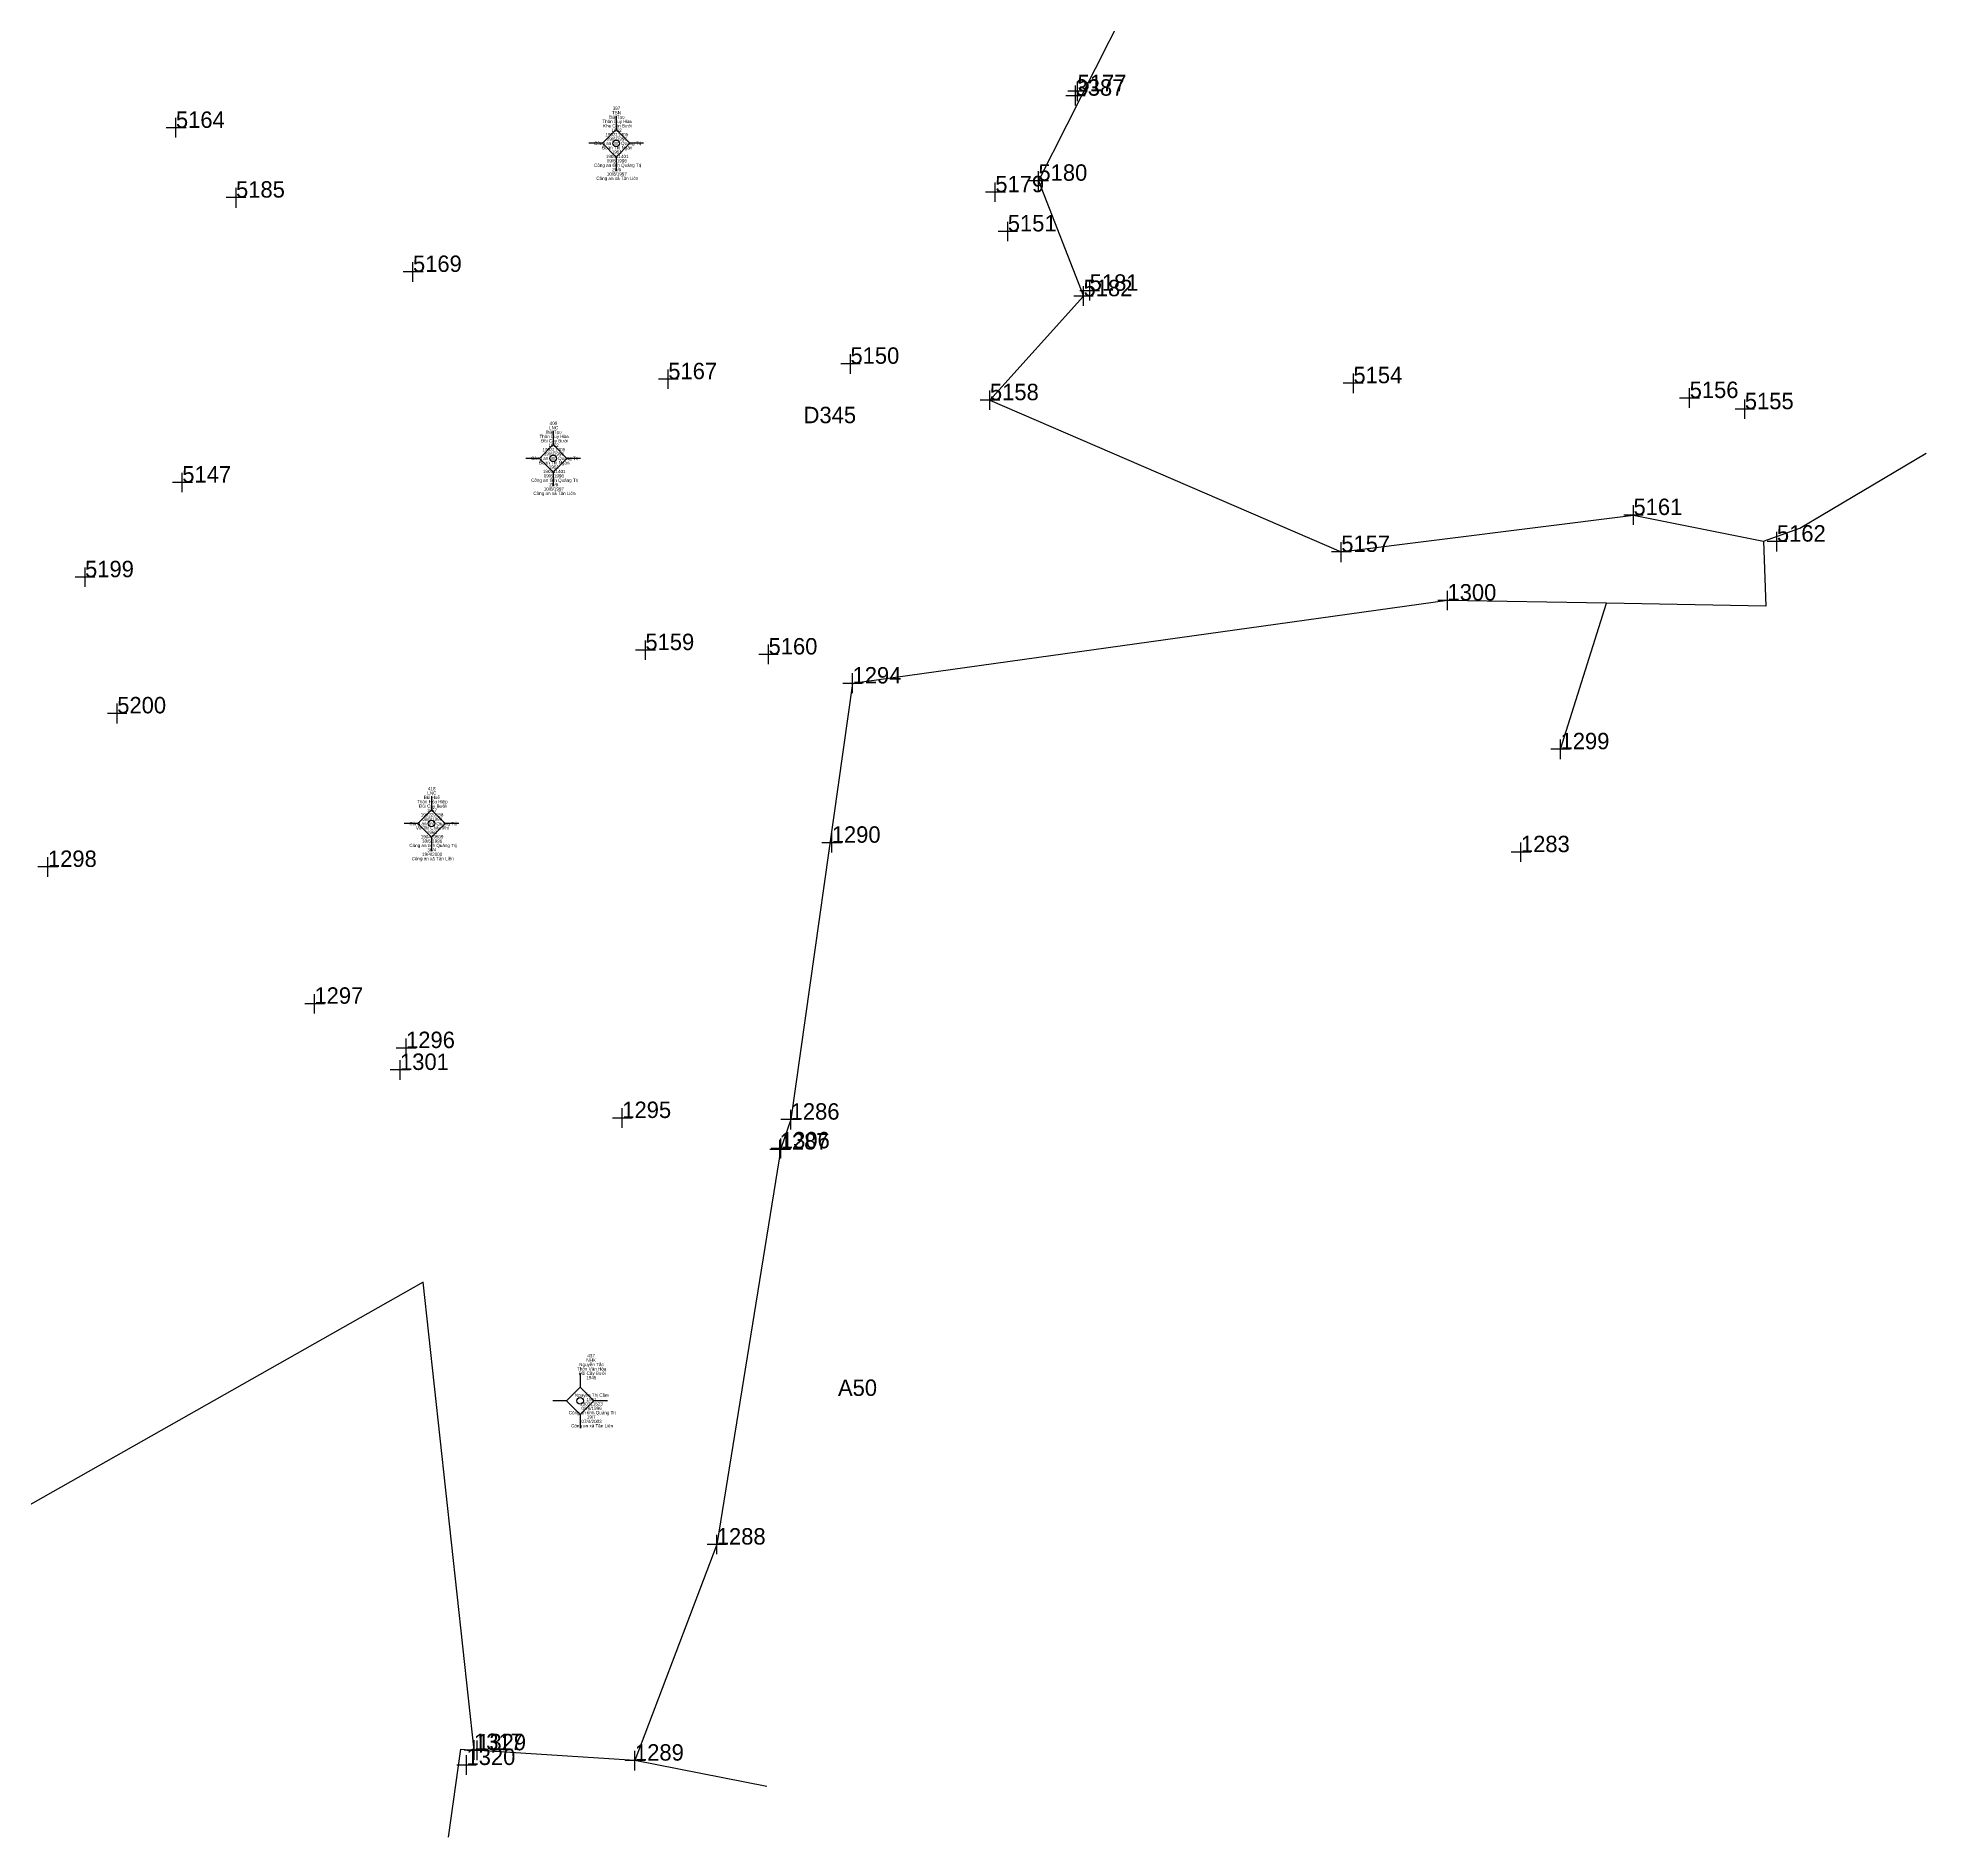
# Model space of a CAD drawing. Extents: x 548949 to 550223, y 1836732 to 1838051.
# Drawn here: x 549917.2 to 550089.6, y 1837011.7 to 1837176.1 of the extents above; entities that cross this region are included whole.
import ezdxf

# ---------------------------------------------------------------- set-up
doc = ezdxf.new("R2010")
doc.units = 0
for name, color, linetype in [('Level 11', 7, 'Continuous'), ('Level 15', 7, 'Continuous'), ('Level 4', 7, 'Continuous'), ('Level 41', 7, 'Continuous'), ('Level 5', 7, 'Continuous'), ('Level 52', 7, 'Continuous')]:
    doc.layers.add(name, color=color, linetype=linetype)

msp = doc.modelspace()

# ---------------------------------------------------------------- linework, layer by layer
at = {"layer": 'Level 11'}
for p, q in [((549969.98, 1837167.73), (549968.73, 1837166.48)), ((549969.98, 1837168.98), (549969.98, 1837167.73)), ((549971.23, 1837166.48), (549969.98, 1837167.73)), ((549968.73, 1837166.48), (549967.48, 1837166.48)), ((549968.73, 1837166.48), (549969.98, 1837165.23)), ((549969.98, 1837165.23), (549971.23, 1837166.48)), ((549972.48, 1837166.48), (549971.23, 1837166.48)), ((549969.98, 1837165.23), (549969.98, 1837163.98)), ((549964.23, 1837140.2), (549964.23, 1837138.95)), ((549964.23, 1837138.95), (549962.98, 1837137.7)), ((549965.48, 1837137.7), (549964.23, 1837138.95)), ((549962.98, 1837137.7), (549961.73, 1837137.7)), ((549962.98, 1837137.7), (549964.23, 1837136.45)), ((549964.23, 1837136.45), (549965.48, 1837137.7)), ((549964.23, 1837136.45), (549964.23, 1837135.2)), ((549966.73, 1837137.7), (549965.48, 1837137.7)), ((549953.11, 1837105.58), (549951.86, 1837104.33)), ((549953.11, 1837106.83), (549953.11, 1837105.58)), ((549954.36, 1837104.33), (549953.11, 1837105.58)), ((549951.86, 1837104.33), (549950.61, 1837104.33)), ((549951.86, 1837104.33), (549953.11, 1837103.08)), ((549953.11, 1837103.08), (549954.36, 1837104.33)), ((549955.61, 1837104.33), (549954.36, 1837104.33)), ((549953.11, 1837103.08), (549953.11, 1837101.83)), ((549966.7, 1837054.1), (549966.7, 1837052.85)), ((549966.7, 1837052.85), (549965.45, 1837051.6)), ((549967.95, 1837051.6), (549966.7, 1837052.85)), ((549965.45, 1837051.6), (549964.2, 1837051.6)), ((549965.45, 1837051.6), (549966.7, 1837050.35)), ((549966.7, 1837050.35), (549967.95, 1837051.6)), ((549966.7, 1837050.35), (549966.7, 1837049.1)), ((549969.2, 1837051.6), (549967.95, 1837051.6))]:
    msp.add_line(p, q, dxfattribs=at)
for centre in [(549969.98, 1837166.48), (549964.23, 1837137.7), (549953.11, 1837104.33), (549966.7, 1837051.6)]:
    msp.add_circle(centre, 0.3, dxfattribs=at)
at = {"layer": 'Level 4'}
for p, q in [((550012.83, 1837170.83), (550011.05, 1837170.83)), ((550013.04, 1837171.24), (550011.23, 1837171.24)), ((550011.94, 1837169.94), (550011.94, 1837171.76)), ((550012.12, 1837170.32), (550012.12, 1837172.13)), ((549930.7, 1837167.89), (549928.88, 1837167.89)), ((549929.77, 1837167), (549929.77, 1837168.82)), ((550008.55, 1837162.17), (550008.55, 1837163.95)), ((549935.26, 1837160.6), (549935.26, 1837162.41)), ((550004.61, 1837161.12), (550004.61, 1837162.9)), ((550009.48, 1837163.06), (550007.66, 1837163.06)), ((549936.15, 1837161.52), (549934.36, 1837161.52)), ((550005.54, 1837162.01), (550003.72, 1837162.01)), ((550005.75, 1837157.54), (550005.75, 1837159.32)), ((550006.64, 1837158.43), (550004.86, 1837158.43)), ((549951.42, 1837153.84), (549951.42, 1837155.62)), ((549952.34, 1837154.73), (549950.53, 1837154.73)), ((550013.23, 1837152.12), (550013.23, 1837153.94)), ((550013.56, 1837152.51), (550011.78, 1837152.51)), ((550014.12, 1837153.01), (550012.34, 1837153.01)), ((550012.67, 1837151.62), (550012.67, 1837153.44)), ((549991.38, 1837145.41), (549991.38, 1837147.23)), ((549974.74, 1837144.04), (549974.74, 1837145.82)), ((549992.27, 1837146.34), (549990.49, 1837146.34)), ((550037.32, 1837143.64), (550037.32, 1837145.45)), ((549975.63, 1837144.93), (549973.85, 1837144.93)), ((550004.12, 1837142.12), (550004.12, 1837143.9)), ((550038.21, 1837144.56), (550036.39, 1837144.56)), ((550068.03, 1837142.32), (550068.03, 1837144.11)), ((550005.01, 1837143.01), (550003.23, 1837143.01)), ((550068.92, 1837143.21), (550067.1, 1837143.21)), ((550073.96, 1837142.19), (550072.18, 1837142.19)), ((550073.07, 1837141.3), (550073.07, 1837143.08)), ((549930.35, 1837134.6), (549930.35, 1837136.38)), ((549931.28, 1837135.49), (549929.46, 1837135.49)), ((550062.9, 1837131.63), (550062.9, 1837133.41)), ((550063.79, 1837132.52), (550062.01, 1837132.52)), ((550036.21, 1837128.22), (550036.21, 1837130.04)), ((550076.92, 1837130.09), (550075.11, 1837130.09)), ((550076, 1837129.2), (550076, 1837130.98)), ((549921.47, 1837125.95), (549921.47, 1837127.73)), ((550037.1, 1837129.15), (550035.32, 1837129.15)), ((549922.36, 1837126.84), (549920.58, 1837126.84)), ((550046.8, 1837124.71), (550045.02, 1837124.71)), ((550045.91, 1837123.82), (550045.91, 1837125.6)), ((549972.65, 1837119.29), (549972.65, 1837121.07)), ((549973.58, 1837120.18), (549971.76, 1837120.18)), ((549984.79, 1837119.78), (549983.01, 1837119.78)), ((549983.9, 1837118.89), (549983.9, 1837120.7)), ((549991.57, 1837116.24), (549991.57, 1837118.06)), ((549992.46, 1837117.13), (549990.68, 1837117.13)), ((549925.3, 1837114.4), (549923.52, 1837114.4)), ((549924.41, 1837113.48), (549924.41, 1837115.29)), ((550057.13, 1837111.12), (550055.35, 1837111.12)), ((550056.24, 1837110.23), (550056.24, 1837112.02)), ((549990.6, 1837102.58), (549988.78, 1837102.58)), ((549989.67, 1837101.69), (549989.67, 1837103.47)), ((550052.62, 1837100.83), (550052.62, 1837102.61)), ((549918.97, 1837100.37), (549917.16, 1837100.37)), ((549918.08, 1837099.48), (549918.08, 1837101.26)), ((550053.51, 1837101.72), (550051.73, 1837101.72)), ((549942.42, 1837086.98), (549942.42, 1837088.76)), ((549943.34, 1837087.87), (549941.53, 1837087.87)), ((549950.79, 1837082.93), (549950.79, 1837084.71)), ((549951.72, 1837083.82), (549949.9, 1837083.82)), ((549951.14, 1837081.82), (549949.35, 1837081.82)), ((549950.24, 1837080.93), (549950.24, 1837082.71)), ((549970.54, 1837076.54), (549970.54, 1837078.32)), ((549985.92, 1837076.39), (549985.92, 1837078.17)), ((549971.43, 1837077.43), (549969.65, 1837077.43)), ((549986.81, 1837077.28), (549985.03, 1837077.28)), ((549985.84, 1837074.55), (549984.03, 1837074.55)), ((549985.92, 1837074.66), (549984.14, 1837074.66)), ((549984.92, 1837073.66), (549984.92, 1837075.44)), ((549985.03, 1837073.77), (549985.03, 1837075.55)), ((549980.06, 1837038.46), (549978.28, 1837038.46)), ((549979.17, 1837037.57), (549979.17, 1837039.36)), ((549957.89, 1837019.69), (549956.11, 1837019.69)), ((549956.31, 1837017.43), (549956.31, 1837019.21)), ((549958.18, 1837019.66), (549956.36, 1837019.66)), ((549957, 1837018.8), (549957, 1837020.58)), ((549957.29, 1837018.77), (549957.29, 1837020.55)), ((549971.7, 1837017.83), (549971.7, 1837019.61)), ((549957.2, 1837018.32), (549955.42, 1837018.32)), ((549972.59, 1837018.72), (549970.81, 1837018.72))]:
    msp.add_line(p, q, dxfattribs=at)
at = {"layer": 'Level 41'}
for p, q in [((550056.24, 1837111.12), (550060.44, 1837124.46)), ((549983.74, 1837016.37), (549971.7, 1837018.72))]:
    msp.add_line(p, q, dxfattribs=at)
for points in [[(550074.79, 1837130.14), (550078.09, 1837131.32), (550089.64, 1837138.16)], [(549954.68, 1837011.72), (549955.8, 1837019.77), (549957, 1837019.69)]]:
    msp.add_lwpolyline(points, dxfattribs=at)
at = {"layer": 'Level 52'}
for p, q in [((550008.55, 1837163.06), (550012.67, 1837152.51)), ((549991.57, 1837117.13), (549985.92, 1837077.28)), ((549985.92, 1837077.28), (549985.03, 1837074.66)), ((549952.35, 1837062.44), (549893.07, 1837028.86)), ((549957, 1837019.69), (549952.35, 1837062.44)), ((549971.7, 1837018.72), (549957, 1837019.69))]:
    msp.add_line(p, q, dxfattribs=at)
for points in [[(550008.75, 1837207.21), (550012.99, 1837204.96), (550016.31, 1837178.41), (550008.55, 1837163.06)], [(550012.67, 1837152.51), (550004.12, 1837143.01), (550036.21, 1837129.15)], [(550036.21, 1837129.15), (550062.9, 1837132.52), (550074.79, 1837130.14)], [(550074.79, 1837130.14), (550074.98, 1837124.2), (550060.44, 1837124.46)], [(550060.44, 1837124.46), (550045.91, 1837124.71), (549991.57, 1837117.13)], [(549985.03, 1837074.66), (549979.17, 1837038.46), (549971.7, 1837018.72)]]:
    msp.add_lwpolyline(points, dxfattribs=at)

# ---------------------------------------------------------------- texts
at = {"layer": 'Level 15'}
for s, p in [('TSN', (549969.6, 1837169.13)), ('397', (549969.66, 1837169.53)), ('Thôn Duy Hòa', (549968.72, 1837168.33)), ('Khe Cần Bưởi', (549968.78, 1837167.93)), ('190311405', (549969, 1837167.13)), ('Bùi Tạo', (549969.32, 1837168.73)), ('1952', (549969.56, 1837167.53)), ('Công an tỉnh Quảng Trị', (549967.96, 1837166.33)), ('Đoàn Thị Ngân', (549968.68, 1837165.93)), ('09/6/1996', (549969.12, 1837166.73)), ('1951', (549969.58, 1837165.53)), ('Công an tỉnh Quảng Trị', (549967.96, 1837164.33)), ('190311401', (549969.04, 1837165.13)), ('09/6/1996', (549969.12, 1837164.73)), ('28/6', (549969.62, 1837163.93)), ('Công an xã Tân Liên', (549968.17, 1837163.13)), ('10/8/1997', (549969.12, 1837163.53)), ('Thôn Duy Hòa', (549962.97, 1837139.55)), ('Bùi Tạo', (549963.57, 1837139.95)), ('LNC', (549963.85, 1837140.35)), ('409', (549963.91, 1837140.75)), ('Đồi Cây Bưởi', (549963.1, 1837139.15)), ('190311405', (549963.25, 1837138.35)), ('09/6/1996', (549963.37, 1837137.95)), ('1952', (549963.81, 1837138.75)), ('Công an tỉnh Quảng Trị', (549962.21, 1837137.55)), ('Đoàn Thị Ngân', (549962.93, 1837137.15)), ('190311401', (549963.29, 1837136.35)), ('1951', (549963.83, 1837136.75)), ('Công an tỉnh Quảng Trị', (549962.21, 1837135.55)), ('Công an xã Tân Liên', (549962.42, 1837134.35)), ('09/6/1996', (549963.37, 1837135.95)), ('10/8/1997', (549963.37, 1837134.75)), ('28/6', (549963.87, 1837135.15)), ('LNC', (549952.73, 1837106.98)), ('418', (549952.79, 1837107.38)), ('Thôn Hòa Hiệp', (549951.8, 1837106.18)), ('Đồi Cây Bưởi', (549951.98, 1837105.78)), ('190229158', (549952.13, 1837104.98)), ('Bùi Huế', (549952.41, 1837106.58)), ('1957', (549952.69, 1837105.38)), ('Công an tỉnh Quảng Trị', (549951.09, 1837104.18)), ('Võ Thị Châu Phi', (549951.69, 1837103.78)), ('08/6/1996', (549952.25, 1837104.58)), ('1960', (549952.69, 1837103.38)), ('Công an tỉnh Quảng Trị', (549951.09, 1837102.18)), ('190419509', (549952.13, 1837102.98)), ('10/6/1996', (549952.25, 1837102.58)), ('30/4', (549952.74, 1837101.78)), ('Công an xã Tân Liên', (549951.3, 1837100.98)), ('19/4/2000', (549952.25, 1837101.38)), ('NHK', (549967.26, 1837055.16)), ('437', (549967.35, 1837055.56)), ('Thôn Vân Hòa', (549966.41, 1837054.36)), ('Đồi Cây Bưởi', (549966.54, 1837053.96)), ('Nguyễn Tắc', (549966.61, 1837054.76)), ('1945', (549967.25, 1837053.56)), ('Nguyễn Thị Cầm', (549966.21, 1837051.96)), ('1951', (549967.27, 1837051.56)), ('Công an tỉnh Quảng Trị', (549965.65, 1837050.36)), ('190311523', (549966.69, 1837051.16)), ('09/6/1996', (549966.81, 1837050.76)), ('19/7', (549967.3, 1837049.96)), ('Công an xã Tân Liên', (549965.86, 1837049.16)), ('07/4/2003', (549966.81, 1837049.56))]:
    msp.add_text(s, height=0.3, dxfattribs=at).set_placement(p)
at = {"layer": 'Level 5'}
for s, p in [('5177', (550012.12, 1837171.24)), ('3387', (550011.94, 1837170.83)), ('5164', (549929.77, 1837167.89)), ('5180', (550008.55, 1837163.06)), ('5185', (549935.26, 1837161.52)), ('5179', (550004.61, 1837162.01)), ('5151', (550005.75, 1837158.43)), ('5169', (549951.42, 1837154.73)), ('5182', (550012.67, 1837152.51)), ('5181', (550013.23, 1837153.01)), ('5150', (549991.38, 1837146.34)), ('5167', (549974.74, 1837144.93)), ('5154', (550037.32, 1837144.56)), ('5158', (550004.12, 1837143.01)), ('5156', (550068.03, 1837143.21)), ('5155', (550073.07, 1837142.19)), ('D345 ', (549987.1, 1837140.91)), ('5147', (549930.35, 1837135.49)), ('5161', (550062.9, 1837132.52)), ('5162', (550076, 1837130.09)), ('5157', (550036.21, 1837129.15)), ('5199', (549921.47, 1837126.84)), ('1300', (550045.91, 1837124.71)), ('5159', (549972.65, 1837120.18)), ('5160', (549983.9, 1837119.78)), ('1294', (549991.57, 1837117.13)), ('5200', (549924.41, 1837114.4)), ('1299', (550056.24, 1837111.12)), ('1290', (549989.67, 1837102.58)), ('1298', (549918.08, 1837100.37)), ('1283', (550052.62, 1837101.72)), ('1297', (549942.42, 1837087.87)), ('1296', (549950.79, 1837083.82)), ('1301', (549950.24, 1837081.82)), ('1295', (549970.54, 1837077.43)), ('1286', (549985.92, 1837077.28)), ('1287', (549984.92, 1837074.55)), ('1306', (549985.03, 1837074.66)), ('A50 ', (549990.24, 1837052.04)), ('1288', (549979.17, 1837038.46)), ('1317', (549957, 1837019.69)), ('1329', (549957.29, 1837019.66)), ('1320', (549956.31, 1837018.32)), ('1289', (549971.7, 1837018.72))]:
    msp.add_text(s, height=1.5, dxfattribs=at).set_placement(p)

doc.saveas('drawing.dxf')
